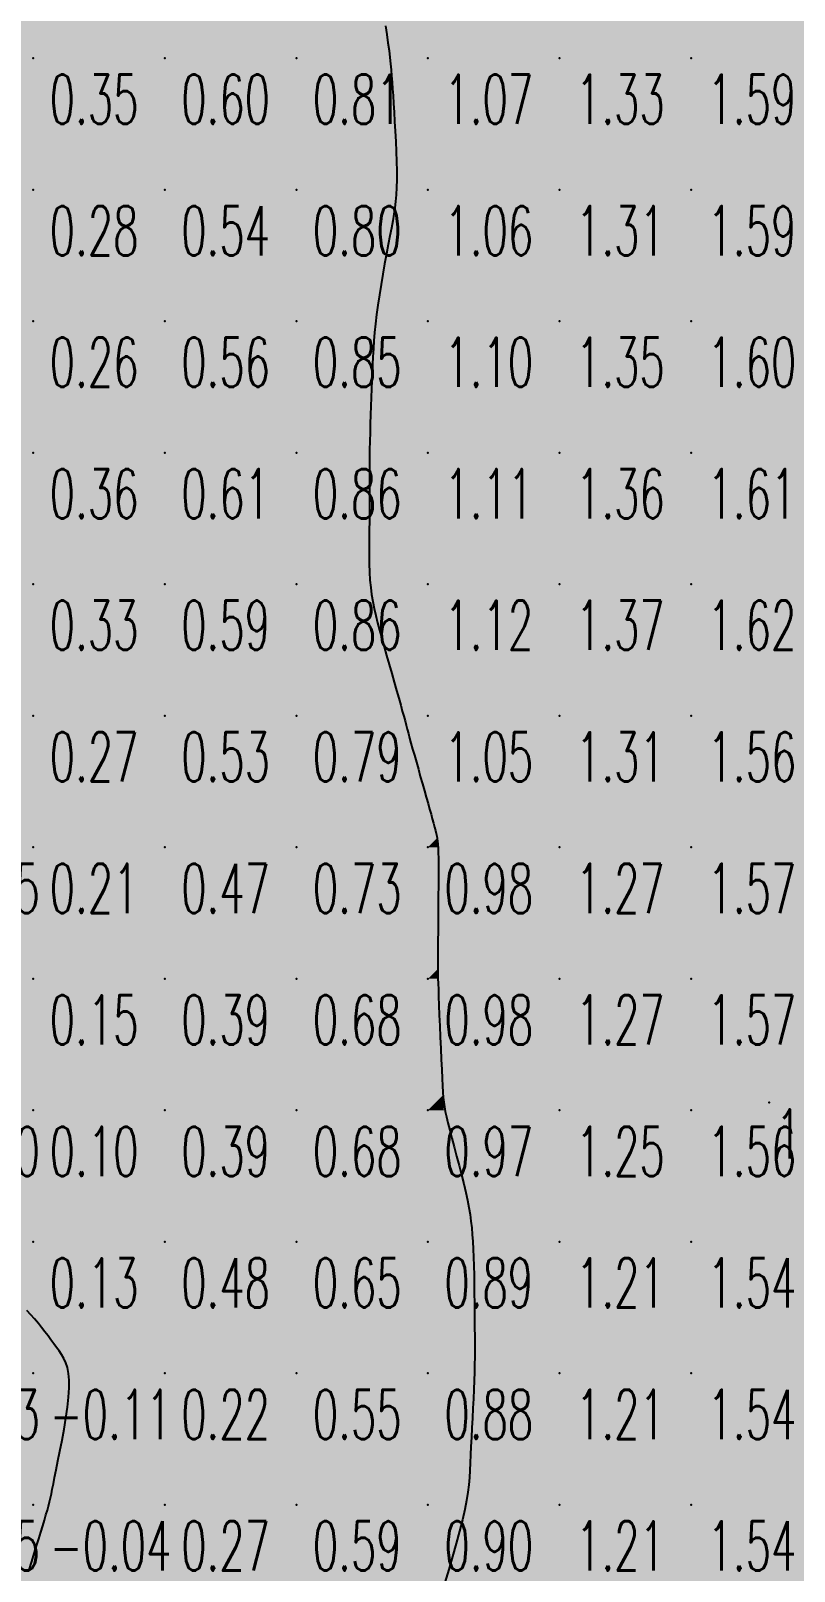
# Model space of a CAD drawing. Header units: millimetres. Extents: x 88261 to 90953, y 390274 to 392322.
# Drawn here: x 90600.1 to 90658.1, y 390732.2 to 390849.3 of the extents above; entities that cross this region are included whole.
import ezdxf
from ezdxf.enums import TextEntityAlignment as Align

# ---------------------------------------------------------------- set-up
doc = ezdxf.new("R2010")
doc.units = ezdxf.units.MM
doc.header["$LTSCALE"] = 25
doc.linetypes.add('DOT', pattern=[6.35, 0, -6.35])
for name, color, linetype in [('CN_03_00', 7, 'Continuous'), ('CN_04_00', 242, 'Continuous'), ('COTEAlt', 7, 'Continuous'), ('HSABLHUMIDE', 24, 'DOT'), ('TN_COLORIAGE', 7, 'Continuous'), ('TopoAlt', 7, 'Continuous'), ('TOPOJIS', 7, 'Continuous')]:
    doc.layers.add(name, color=color, linetype=linetype)
doc.styles.add('Romans 1.0', font='Romans.shx', dxfattribs={"width": 0.99, "height": 1})
doc.styles.add('Simplex 1.0', font='Simplex.shx', dxfattribs={"width": 0.99, "height": 2.5})
doc.styles.get("Standard").update_dxf_attribs({"font": 'times.ttf'})

# ---------------------------------------------------------------- blocks, each defined once
blk = doc.blocks.new('TCPOINT')
at = {"color": 0}
blk.add_point((0, 0), dxfattribs=at)
at = {"layer": 'TopoAlt', "style": 'Romans 1.0', "width": 0.99}
blk.add_attdef('ALT', text='', height=200, dxfattribs=at).set_placement((0.5, -0.5), align=Align.TOP_LEFT)
blk = doc.blocks.new('COTE')
at = {"color": 0}
blk.add_point((0, 0), dxfattribs=at)
at = {"layer": 'COTEAlt'}
blk.add_attdef('ALT', text='', height=3.75, dxfattribs=at).set_placement((1.25, -1.25), align=Align.TOP_LEFT)

msp = doc.modelspace()

# ---------------------------------------------------------------- hatches: boundary and pattern name
at = {"layer": 'HSABLHUMIDE', "ltscale": 2}
h = msp.add_hatch(dxfattribs=at)
h.set_pattern_fill('AR-SAND', color=41, scale=0.05, style=0)
h.set_pattern_definition([(37.5, (-0.35, -2.46), (-0.080001565, 2.447066187), [0, -1.9304, 0, -2.159, 0, -2.06375]), (7.5, (-0.35, -2.46), (2.247616416, 3.584125503), [0, -1.0414, 0, -1.7399, 0, -0.66675]), (327.5, (-1.912, -2.46), (3.954961851, 0.007185923), [0, -0.635, 0, -2.286, 0, -2.9845]), (317.5, (-1.912, -2.46), (3.817782262, 1.114646616), [0, -0.3175, 0, -1.4986, 0, -1.7145])])
h.paths.add_polyline_path([(90808.31, 390673.91), (90810.25, 390699.67), (90815.68, 390741.55), (90824.92, 390770.91), (90815.72, 390817.44), (90807.05, 390826.39), (90800.87, 390832.47), (90771.53, 390842.2), (90760.38, 390842.98), (90754.31, 390848.43), (90743.78, 390853.26), (90735.93, 390857.51), (90724.71, 390864.35), (90715.76, 390870.18), (90708.42, 390875.87), (90700.28, 390881.05), (90683.17, 390899.74), (90679.29, 390902.11), (90675.87, 390906.58), (90650.25, 390917.24), (90650.25, 390882.24), (90650.25, 390864.98), (90650.25, 390847.24), (90650.25, 390817.24), (90650.25, 390792.24), (90650.25, 390737.24), (90650.25, 390712.24), (90650.25, 390677.24), (90650.25, 390647.24), (90650.25, 390622.24), (90650.25, 390590.22), (90650.25, 390589.37), (90650.25, 390567.24), (90650.25, 390527.24), (90660.25, 390527.24), (90660.25, 390507.24), (90670.25, 390507.24), (90670.25, 390497.24), (90680.25, 390497.24), (90680.25, 390487.24), (90690.25, 390487.24), (90690.25, 390477.24), (90700.25, 390477.24), (90700.25, 390467.24), (90730.25, 390477.24), (90700.25, 390467.24), (90710.25, 390467.24), (90740.25, 390477.24), (90710.25, 390467.24), (90710.25, 390457.24), (90747.2, 390431.83), (90764.53, 390419.61), (90781.97, 390396.2), (90798.13, 390389.26), (90804.01, 390373.08), (90822.04, 390361.39), (90841.42, 390350.17), (90852.83, 390318.92), (90866.45, 390300.49), (90904.86, 390280.83), (90909.95, 390275.28), (90952.15, 390275.28), (90952.14, 390296.43), (90920.97, 390330.09), (90897.78, 390348.26), (90877.47, 390366.76), (90855.32, 390383.66), (90846.62, 390409.42), (90826.78, 390428.11), (90814.41, 390447.82), (90801.65, 390460.75), (90789.25, 390478.56), (90783.93, 390495.68), (90782.44, 390506.04), (90782.12, 390521.9), (90785.04, 390543.82), (90786.82, 390559.34), (90790.57, 390575.41), (90794.12, 390593.84), (90801.54, 390613.19), (90802.7, 390633.39)])

# ---------------------------------------------------------------- linework, layer by layer
at = {"layer": 'CN_03_00', "elevation": 1, "flags": 128}
msp.add_lwpolyline([(90627.03, 390849.69), (90627.12, 390849.04), (90627.21, 390848.41), (90627.29, 390847.83), (90627.35, 390847.3), (90627.41, 390846.81), (90627.45, 390846.35), (90627.49, 390845.89), (90627.53, 390845.42), (90627.56, 390844.92), (90627.6, 390844.39), (90627.64, 390843.8), (90627.68, 390843.14), (90627.72, 390842.43), (90627.77, 390841.68), (90627.81, 390840.91), (90627.84, 390840.14), (90627.87, 390839.38), (90627.88, 390838.67), (90627.88, 390838), (90627.87, 390837.4), (90627.84, 390836.86), (90627.79, 390836.35), (90627.73, 390835.86), (90627.66, 390835.37), (90627.57, 390834.86), (90627.47, 390834.32), (90627.36, 390833.73), (90627.23, 390833.07), (90627.1, 390832.36), (90626.96, 390831.6), (90626.83, 390830.82), (90626.69, 390830.03), (90626.57, 390829.24), (90626.45, 390828.47), (90626.35, 390827.74), (90626.27, 390827.04), (90626.2, 390826.38), (90626.14, 390825.75), (90626.1, 390825.14), (90626.06, 390824.54), (90626.03, 390823.95), (90626.01, 390823.35), (90625.98, 390822.73), (90625.96, 390822.1), (90625.93, 390821.45), (90625.91, 390820.78), (90625.88, 390820.11), (90625.86, 390819.44), (90625.85, 390818.77), (90625.83, 390818.11), (90625.82, 390817.46), (90625.81, 390816.84), (90625.81, 390816.23), (90625.81, 390815.64), (90625.81, 390815.05), (90625.81, 390814.46), (90625.82, 390813.86), (90625.81, 390813.26), (90625.81, 390812.65), (90625.8, 390812.01), (90625.79, 390811.37), (90625.78, 390810.71), (90625.77, 390810.06), (90625.77, 390809.41), (90625.78, 390808.78), (90625.8, 390808.16), (90625.84, 390807.56), (90625.9, 390807), (90625.97, 390806.45), (90626.06, 390805.92), (90626.16, 390805.39), (90626.28, 390804.86), (90626.42, 390804.31), (90626.57, 390803.74), (90626.74, 390803.13), (90626.92, 390802.49), (90627.11, 390801.82), (90627.3, 390801.14), (90627.5, 390800.46), (90627.69, 390799.79), (90627.87, 390799.16), (90628.03, 390798.57), (90628.18, 390798.05), (90628.3, 390797.6), (90628.41, 390797.2), (90628.51, 390796.85), (90628.59, 390796.53), (90628.68, 390796.21), (90628.76, 390795.89), (90628.86, 390795.54), (90628.96, 390795.15), (90629.08, 390794.71), (90629.22, 390794.23), (90629.37, 390793.71), (90629.52, 390793.17), (90629.67, 390792.62), (90629.83, 390792.07), (90629.98, 390791.54), (90630.12, 390791.04), (90630.26, 390790.57), (90630.38, 390790.14), (90630.49, 390789.75), (90630.58, 390789.39), (90630.67, 390789.06), (90630.75, 390788.77), (90630.82, 390788.52), (90630.87, 390788.29), (90630.92, 390788.09), (90630.95, 390787.9), (90630.98, 390787.7), (90631.01, 390787.47), (90631.02, 390787.18), (90631.03, 390786.83), (90631.04, 390786.38), (90631.04, 390785.82), (90631.04, 390785.13), (90631.04, 390784.35), (90631.03, 390783.5), (90631.03, 390782.61), (90631.02, 390781.73), (90631.02, 390780.88), (90631.01, 390780.09), (90631.01, 390779.4), (90631, 390778.84), (90631, 390778.38), (90631, 390777.98), (90631, 390777.62), (90631.01, 390777.26), (90631.02, 390776.88), (90631.04, 390776.43), (90631.06, 390775.89), (90631.08, 390775.23), (90631.11, 390774.47), (90631.15, 390773.65), (90631.19, 390772.8), (90631.22, 390771.94), (90631.26, 390771.11), (90631.3, 390770.34), (90631.33, 390769.66), (90631.36, 390769.09), (90631.38, 390768.62), (90631.41, 390768.21), (90631.45, 390767.85), (90631.5, 390767.5), (90631.57, 390767.14), (90631.66, 390766.74), (90631.77, 390766.28), (90631.91, 390765.74), (90632.07, 390765.13), (90632.24, 390764.46), (90632.43, 390763.76), (90632.61, 390763.05), (90632.8, 390762.34), (90632.97, 390761.65), (90633.12, 390761), (90633.25, 390760.4), (90633.36, 390759.84), (90633.45, 390759.32), (90633.52, 390758.81), (90633.58, 390758.31), (90633.62, 390757.8), (90633.66, 390757.26), (90633.68, 390756.69), (90633.71, 390756.06), (90633.73, 390755.4), (90633.75, 390754.71), (90633.76, 390754.01), (90633.77, 390753.3), (90633.78, 390752.6), (90633.79, 390751.92), (90633.79, 390751.27), (90633.8, 390750.67), (90633.81, 390750.1), (90633.81, 390749.55), (90633.81, 390749.01), (90633.81, 390748.46), (90633.8, 390747.9), (90633.78, 390747.32), (90633.76, 390746.69), (90633.74, 390746.02), (90633.7, 390745.31), (90633.67, 390744.58), (90633.63, 390743.84), (90633.59, 390743.1), (90633.56, 390742.37), (90633.52, 390741.68), (90633.49, 390741.03), (90633.47, 390740.43), (90633.44, 390739.86), (90633.4, 390739.31), (90633.36, 390738.76), (90633.29, 390738.19), (90633.19, 390737.57), (90633.05, 390736.88), (90632.88, 390736.11), (90632.66, 390735.23), (90632.4, 390734.29), (90632.12, 390733.31), (90631.83, 390732.31), (90631.54, 390731.34)], dxfattribs=at)
at = {"layer": 'CN_04_00', "flags": 128}
msp.add_lwpolyline([(90599.94, 390732.29), (90600.14, 390732.93), (90600.33, 390733.54), (90600.51, 390734.12), (90600.68, 390734.66), (90600.84, 390735.16), (90600.98, 390735.63), (90601.11, 390736.07), (90601.22, 390736.47), (90601.33, 390736.83), (90601.41, 390737.15), (90601.49, 390737.46), (90601.56, 390737.76), (90601.63, 390738.08), (90601.7, 390738.44), (90601.78, 390738.84), (90601.88, 390739.33), (90601.99, 390739.9), (90602.13, 390740.58), (90602.28, 390741.33), (90602.44, 390742.15), (90602.59, 390742.99), (90602.73, 390743.84), (90602.85, 390744.66), (90602.94, 390745.43), (90602.98, 390746.13), (90602.98, 390746.73), (90602.93, 390747.23), (90602.85, 390747.67), (90602.73, 390748.04), (90602.58, 390748.36), (90602.41, 390748.66), (90602.22, 390748.94), (90602.02, 390749.21), (90601.82, 390749.49), (90601.6, 390749.79), (90601.38, 390750.09), (90601.14, 390750.4), (90600.89, 390750.72), (90600.64, 390751.04), (90600.36, 390751.37), (90600.08, 390751.69), (90599.77, 390752.02)], dxfattribs=at)
at = {"layer": 'TN_COLORIAGE', "color": 81}
for points in [[(90590.25, 390857.24, 0.38), (90590.25, 390847.24, 0.38), (90600.25, 390857.24, 0.38)], [(90590.25, 390847.24, 0.38), (90600.25, 390847.24, 0.38), (90600.25, 390857.24, 0.38)], [(90600.25, 390857.24, 0.63), (90600.25, 390847.24, 0.63), (90610.25, 390857.24, 0.63)], [(90600.25, 390847.24, 0.63), (90610.25, 390847.24, 0.63), (90610.25, 390857.24, 0.63)], [(90610.25, 390857.24, 0.87), (90610.25, 390847.24, 0.87), (90620.25, 390857.24, 0.87)], [(90610.25, 390847.24, 0.87), (90620.25, 390847.24, 0.87), (90620.25, 390857.24, 0.87)], [(90620.25, 390847.24, 1), (90626.46, 390853.45, 1), (90620.25, 390857.24, 1), (90625.59, 390857.24, 1)], [(90626.46, 390853.45, 0.81), (90627.42, 390847.24, 0.81), (90620.25, 390847.24, 0.81)], [(90590.25, 390847.24, 0.35), (90590.25, 390837.24, 0.35), (90600.25, 390847.24, 0.35)], [(90590.25, 390837.24, 0.35), (90600.25, 390837.24, 0.35), (90600.25, 390847.24, 0.35)], [(90600.25, 390847.24, 0.6), (90600.25, 390837.24, 0.6), (90610.25, 390847.24, 0.6)], [(90600.25, 390837.24, 0.6), (90610.25, 390837.24, 0.6), (90610.25, 390847.24, 0.6)], [(90610.25, 390847.24, 0.81), (90610.25, 390837.24, 0.81), (90620.25, 390847.24, 0.81)], [(90610.25, 390837.24, 0.81), (90620.25, 390837.24, 0.81), (90620.25, 390847.24, 0.81)], [(90620.25, 390837.24, 1), (90627.59, 390844.58, 1), (90620.25, 390847.24, 1), (90627.42, 390847.24, 1)], [(90627.59, 390844.58, 0.8), (90628.06, 390837.24, 0.8), (90620.25, 390837.24, 0.8)], [(90590.25, 390828.17, 0.28), (90590.53, 390827.52, 0.28), (90590.25, 390837.24, 0.28), (90600.25, 390837.24, 0.28)], [(90590.55, 390827.24, 0.28), (90590.53, 390827.52, 0.28), (90600.25, 390827.24, 0.28), (90600.25, 390837.24, 0.28)], [(90600.25, 390837.24, 0.54), (90600.25, 390827.24, 0.54), (90610.25, 390837.24, 0.54)], [(90600.25, 390827.24, 0.54), (90610.25, 390827.24, 0.54), (90610.25, 390837.24, 0.54)], [(90610.25, 390837.24, 0.8), (90610.25, 390827.24, 0.8), (90620.25, 390837.24, 0.8)], [(90610.25, 390827.24, 0.8), (90620.25, 390827.24, 0.8), (90620.25, 390837.24, 0.8)], [(90620.25, 390837.24, 1), (90628.06, 390837.24, 1), (90620.25, 390827.24, 1), (90627.48, 390834.47, 1)], [(90626.16, 390827.24, 0.85), (90627.48, 390834.47, 0.85), (90620.25, 390827.24, 0.85)], [(90590.25, 390826.55, 0.26), (90590.55, 390827.24, 0.26), (90590.25, 390817.24, 0.26), (90600.25, 390827.24, 0.26)], [(90590.25, 390817.24, 0.26), (90600.25, 390817.24, 0.26), (90600.25, 390827.24, 0.26)], [(90600.25, 390827.24, 0.56), (90600.25, 390817.24, 0.56), (90610.25, 390827.24, 0.56)], [(90600.25, 390817.24, 0.56), (90610.25, 390817.24, 0.56), (90610.25, 390827.24, 0.56)], [(90610.25, 390827.24, 0.85), (90610.25, 390817.24, 0.85), (90620.25, 390827.24, 0.85)], [(90610.25, 390817.24, 0.85), (90620.25, 390817.24, 0.85), (90620.25, 390827.24, 0.85)], [(90620.25, 390827.24, 1), (90626.16, 390827.24, 1), (90620.25, 390817.24, 1), (90625.99, 390822.98, 1)], [(90625.77, 390817.24, 0.86), (90625.99, 390822.98, 0.86), (90620.25, 390817.24, 0.86)], [(90590.25, 390817.24, 0.36), (90590.25, 390807.24, 0.36), (90600.25, 390817.24, 0.36)], [(90590.25, 390807.24, 0.36), (90600.25, 390807.24, 0.36), (90600.25, 390817.24, 0.36)], [(90600.25, 390817.24, 0.61), (90600.25, 390807.24, 0.61), (90610.25, 390817.24, 0.61)], [(90600.25, 390807.24, 0.61), (90610.25, 390807.24, 0.61), (90610.25, 390817.24, 0.61)], [(90610.25, 390817.24, 0.86), (90610.25, 390807.24, 0.86), (90620.25, 390817.24, 0.86)], [(90610.25, 390807.24, 0.86), (90620.25, 390807.24, 0.86), (90620.25, 390817.24, 0.86)], [(90620.25, 390807.24, 1), (90625.86, 390812.85, 1), (90620.25, 390817.24, 1), (90625.77, 390817.24, 1)], [(90625.65, 390807.24, 0.86), (90625.86, 390812.85, 0.86), (90620.25, 390807.24, 0.86)], [(90590.25, 390807.24, 0.33), (90590.25, 390797.24, 0.33), (90600.25, 390807.24, 0.33)], [(90590.25, 390797.24, 0.33), (90600.25, 390797.24, 0.33), (90600.25, 390807.24, 0.33)], [(90600.25, 390807.24, 0.59), (90600.25, 390797.24, 0.59), (90610.25, 390807.24, 0.59)], [(90600.25, 390797.24, 0.59), (90610.25, 390797.24, 0.59), (90610.25, 390807.24, 0.59)], [(90610.25, 390807.24, 0.86), (90610.25, 390797.24, 0.86), (90620.25, 390807.24, 0.86)], [(90610.25, 390797.24, 0.86), (90620.25, 390797.24, 0.86), (90620.25, 390807.24, 0.86)], [(90620.25, 390797.24, 1), (90626.59, 390803.58, 1), (90620.25, 390807.24, 1), (90625.65, 390807.24, 1)], [(90626.59, 390803.58, 0.79), (90628.43, 390797.24, 0.79), (90620.25, 390797.24, 0.79)], [(90590.25, 390795.25, 0.27), (90591.76, 390788.75, 0.27), (90590.25, 390797.24, 0.27), (90600.25, 390797.24, 0.27)], [(90592.11, 390787.24, 0.27), (90591.76, 390788.75, 0.27), (90600.25, 390787.24, 0.27), (90600.25, 390797.24, 0.27)], [(90600.25, 390797.24, 0.53), (90600.25, 390787.24, 0.53), (90610.25, 390797.24, 0.53)], [(90600.25, 390787.24, 0.53), (90610.25, 390787.24, 0.53), (90610.25, 390797.24, 0.53)], [(90610.25, 390797.24, 0.79), (90610.25, 390787.24, 0.79), (90620.25, 390797.24, 0.79)], [(90610.25, 390787.24, 0.79), (90620.25, 390787.24, 0.79), (90620.25, 390797.24, 0.79)], [(90620.25, 390787.24, 1), (90628.77, 390795.76, 1), (90620.25, 390797.24, 1), (90628.43, 390797.24, 1)], [(90620.25, 390787.24, 1), (90628.77, 390795.76, 1), (90630.25, 390787.24, 1), (90630.25, 390790.62, 1)], [(90630.98, 390787.97, 0.98), (90630.25, 390790.62, 0.98), (90630.25, 390787.24, 0.98)], [(90630.98, 390787.97, 0.98), (90631.07, 390787.24, 0.98), (90630.25, 390787.24, 0.98)], [(90592.11, 390787.24, 0.21), (90593.65, 390780.64, 0.21), (90600.25, 390787.24, 0.21)], [(90594.44, 390777.24, 0.21), (90593.65, 390780.64, 0.21), (90600.25, 390777.24, 0.21), (90600.25, 390787.24, 0.21)], [(90600.25, 390787.24, 0.47), (90600.25, 390777.24, 0.47), (90610.25, 390787.24, 0.47)], [(90600.25, 390777.24, 0.47), (90610.25, 390777.24, 0.47), (90610.25, 390787.24, 0.47)], [(90610.25, 390787.24, 0.73), (90610.25, 390777.24, 0.73), (90620.25, 390787.24, 0.73)], [(90610.25, 390777.24, 0.73), (90620.25, 390777.24, 0.73), (90620.25, 390787.24, 0.73)], [(90620.25, 390787.24, 0.98), (90620.25, 390777.24, 0.98), (90630.25, 390787.24, 0.98)], [(90620.25, 390777.24, 0.98), (90630.25, 390777.24, 0.98), (90630.25, 390787.24, 0.98)], [(90630.25, 390787.24, 1), (90631.07, 390787.24, 1), (90630.25, 390777.24, 1), (90631, 390777.99, 1)], [(90630.99, 390777.24, 0.98), (90631, 390777.99, 0.98), (90630.25, 390777.24, 0.98)], [(90594.44, 390777.24, 0.15), (90595.93, 390772.92, 0.15), (90600.25, 390777.24, 0.15)], [(90596.97, 390767.24, 0.15), (90595.93, 390772.92, 0.15), (90600.25, 390767.24, 0.15), (90600.25, 390777.24, 0.15)], [(90600.25, 390777.24, 0.39), (90600.25, 390767.24, 0.39), (90610.25, 390777.24, 0.39)], [(90600.25, 390767.24, 0.39), (90610.25, 390767.24, 0.39), (90610.25, 390777.24, 0.39)], [(90610.25, 390777.24, 0.68), (90610.25, 390767.24, 0.68), (90620.25, 390777.24, 0.68)], [(90610.25, 390767.24, 0.68), (90620.25, 390767.24, 0.68), (90620.25, 390777.24, 0.68)], [(90620.25, 390777.24, 0.98), (90620.25, 390767.24, 0.98), (90630.25, 390777.24, 0.98)], [(90620.25, 390767.24, 0.98), (90630.25, 390767.24, 0.98), (90630.25, 390777.24, 0.98)], [(90630.25, 390767.24, 1), (90631.38, 390768.37, 1), (90630.25, 390777.24, 1), (90630.99, 390777.24, 1)], [(90631.38, 390768.37, 0.97), (90631.46, 390767.24, 0.97), (90630.25, 390767.24, 0.97)], [(90597.08, 390764.07, 0.13), (90596.31, 390757.24, 0.13), (90600.25, 390767.24, 0.13), (90600.25, 390757.24, 0.13)], [(90596.97, 390767.24, 0.1), (90597.08, 390764.07, 0.1), (90600.25, 390767.24, 0.1)], [(90600.25, 390767.24, 0.39), (90600.25, 390757.24, 0.39), (90610.25, 390767.24, 0.39)], [(90600.25, 390757.24, 0.39), (90610.25, 390757.24, 0.39), (90610.25, 390767.24, 0.39)], [(90610.25, 390767.24, 0.68), (90610.25, 390757.24, 0.68), (90620.25, 390767.24, 0.68)], [(90610.25, 390757.24, 0.68), (90620.25, 390757.24, 0.68), (90620.25, 390767.24, 0.68)], [(90620.25, 390767.24, 0.97), (90620.25, 390757.24, 0.97), (90630.25, 390767.24, 0.97)], [(90620.25, 390757.24, 0.97), (90630.25, 390757.24, 0.97), (90630.25, 390767.24, 0.97)], [(90630.25, 390757.24, 1), (90633.38, 390760.37, 1), (90630.25, 390767.24, 1), (90631.46, 390767.24, 1)], [(90633.38, 390760.37, 0.89), (90633.73, 390757.24, 0.89), (90630.25, 390757.24, 0.89)], [(90596.31, 390757.24, 0.13), (90597.37, 390754.36, 0.13), (90600.25, 390757.24, 0.13)], [(90600.25, 390751.68, 0.13), (90597.37, 390754.36, 0.13), (90600.25, 390757.24, 0.13)], [(90600.25, 390751.68, 0.48), (90602.09, 390749.08, 0.48), (90600.25, 390757.24, 0.48), (90610.25, 390757.24, 0.48)], [(90603.52, 390747.24, 0.48), (90602.09, 390749.08, 0.48), (90610.25, 390747.24, 0.48), (90610.25, 390757.24, 0.48)], [(90610.25, 390757.24, 0.65), (90610.25, 390747.24, 0.65), (90620.25, 390757.24, 0.65)], [(90610.25, 390747.24, 0.65), (90620.25, 390747.24, 0.65), (90620.25, 390757.24, 0.65)], [(90620.25, 390757.24, 0.89), (90620.25, 390747.24, 0.89), (90630.25, 390757.24, 0.89)], [(90620.25, 390747.24, 0.89), (90630.25, 390747.24, 0.89), (90630.25, 390757.24, 0.89)], [(90630.25, 390747.24, 1), (90633.8, 390750.79, 1), (90630.25, 390757.24, 1), (90633.73, 390757.24, 1)], [(90633.8, 390750.79, 0.88), (90633.84, 390747.24, 0.88), (90630.25, 390747.24, 0.88)], [(90601.74, 390738.73, 0.27), (90601.49, 390737.24, 0.27), (90610.25, 390747.24, 0.27), (90610.25, 390737.24, 0.27)], [(90601.74, 390738.73, 0.22), (90603.52, 390747.24, 0.22), (90610.25, 390747.24, 0.22)], [(90610.25, 390747.24, 0.55), (90610.25, 390737.24, 0.55), (90620.25, 390747.24, 0.55)], [(90610.25, 390737.24, 0.55), (90620.25, 390737.24, 0.55), (90620.25, 390747.24, 0.55)], [(90620.25, 390747.24, 0.88), (90620.25, 390737.24, 0.88), (90630.25, 390747.24, 0.88)], [(90620.25, 390737.24, 0.88), (90630.25, 390737.24, 0.88), (90630.25, 390747.24, 0.88)], [(90630.25, 390747.24, 1), (90633.84, 390747.24, 1), (90630.25, 390737.24, 1), (90633.43, 390740.42, 1)], [(90633.4, 390737.24, 0.9), (90633.43, 390740.42, 0.9), (90630.25, 390737.24, 0.9)], [(90600.25, 390733.28, 0.27), (90601.49, 390737.24, 0.27), (90600.25, 390727.24, 0.27), (90610.25, 390737.24, 0.27)], [(90600.25, 390727.24, 0.27), (90610.25, 390727.24, 0.27), (90610.25, 390737.24, 0.27)], [(90610.25, 390737.24, 0.59), (90610.25, 390727.24, 0.59), (90620.25, 390737.24, 0.59)], [(90610.25, 390727.24, 0.59), (90620.25, 390727.24, 0.59), (90620.25, 390737.24, 0.59)], [(90620.25, 390737.24, 0.9), (90620.25, 390727.24, 0.9), (90630.25, 390737.24, 0.9)], [(90620.25, 390727.24, 0.9), (90630.25, 390727.24, 0.9), (90630.25, 390737.24, 0.9)], [(90630.25, 390737.24, 1), (90633.4, 390737.24, 1), (90630.25, 390727.24, 1), (90630.26, 390727.25, 1)], [(90600.25, 390733.28, 0.06), (90598.36, 390727.24, 0.06), (90600.25, 390727.24, 0.06)]]:
    msp.add_solid(points, dxfattribs=at)
at = {"layer": 'TN_COLORIAGE', "color": 71}
for points in [[(90627.42, 390847.24, 1.11), (90626.46, 390853.45, 1.11), (90630.25, 390847.24, 1.11), (90630.25, 390857.24, 1.11)], [(90630.25, 390847.24, 1.35), (90640.25, 390847.24, 1.35), (90640.25, 390857.24, 1.35)], [(90630.25, 390857.24, 1.35), (90630.25, 390847.24, 1.35), (90640.25, 390857.24, 1.35)], [(90650.25, 390847.24, 1.33), (90650.25, 390857.24, 1.33), (90640.25, 390847.24, 1.33)], [(90640.25, 390857.24, 1.61), (90640.25, 390847.24, 1.61), (90650.25, 390857.24, 1.61)], [(90627.42, 390847.24, 1.07), (90627.59, 390844.58, 1.07), (90630.25, 390847.24, 1.07)], [(90628.06, 390837.24, 1.07), (90627.59, 390844.58, 1.07), (90630.25, 390837.24, 1.07), (90630.25, 390847.24, 1.07)], [(90630.25, 390837.24, 1.33), (90640.25, 390837.24, 1.33), (90640.25, 390847.24, 1.33)], [(90630.25, 390847.24, 1.33), (90630.25, 390837.24, 1.33), (90640.25, 390847.24, 1.33)], [(90650.25, 390837.24, 1.31), (90650.25, 390847.24, 1.31), (90640.25, 390837.24, 1.31)], [(90640.25, 390847.24, 1.59), (90640.25, 390837.24, 1.59), (90650.25, 390847.24, 1.59)], [(90627.48, 390834.47, 1.1), (90626.16, 390827.24, 1.1), (90630.25, 390837.24, 1.1), (90630.25, 390827.24, 1.1)], [(90627.48, 390834.47, 1.06), (90628.06, 390837.24, 1.06), (90630.25, 390837.24, 1.06)], [(90630.25, 390827.24, 1.31), (90640.25, 390827.24, 1.31), (90640.25, 390837.24, 1.31)], [(90630.25, 390837.24, 1.31), (90630.25, 390827.24, 1.31), (90640.25, 390837.24, 1.31)], [(90650.25, 390827.24, 1.35), (90650.25, 390837.24, 1.35), (90640.25, 390827.24, 1.35)], [(90640.25, 390837.24, 1.59), (90640.25, 390827.24, 1.59), (90650.25, 390837.24, 1.59)], [(90625.99, 390822.98, 1.11), (90625.77, 390817.24, 1.11), (90630.25, 390827.24, 1.11), (90630.25, 390817.24, 1.11)], [(90625.99, 390822.98, 1.1), (90626.16, 390827.24, 1.1), (90630.25, 390827.24, 1.1)], [(90630.25, 390817.24, 1.35), (90640.25, 390817.24, 1.35), (90640.25, 390827.24, 1.35)], [(90630.25, 390827.24, 1.35), (90630.25, 390817.24, 1.35), (90640.25, 390827.24, 1.35)], [(90650.25, 390817.24, 1.36), (90650.25, 390827.24, 1.36), (90640.25, 390817.24, 1.36)], [(90640.25, 390827.24, 1.6), (90640.25, 390817.24, 1.6), (90650.25, 390827.24, 1.6)], [(90625.86, 390812.85, 1.12), (90625.65, 390807.24, 1.12), (90630.25, 390817.24, 1.12), (90630.25, 390807.24, 1.12)], [(90625.77, 390817.24, 1.11), (90625.86, 390812.85, 1.11), (90630.25, 390817.24, 1.11)], [(90630.25, 390807.24, 1.36), (90640.25, 390807.24, 1.36), (90640.25, 390817.24, 1.36)], [(90630.25, 390817.24, 1.36), (90630.25, 390807.24, 1.36), (90640.25, 390817.24, 1.36)], [(90650.25, 390807.24, 1.37), (90650.25, 390817.24, 1.37), (90640.25, 390807.24, 1.37)], [(90640.25, 390817.24, 1.61), (90640.25, 390807.24, 1.61), (90650.25, 390817.24, 1.61)], [(90625.65, 390807.24, 1.12), (90626.59, 390803.58, 1.12), (90630.25, 390807.24, 1.12)], [(90628.43, 390797.24, 1.12), (90626.59, 390803.58, 1.12), (90630.25, 390797.24, 1.12), (90630.25, 390807.24, 1.12)], [(90630.25, 390797.24, 1.37), (90640.25, 390797.24, 1.37), (90640.25, 390807.24, 1.37)], [(90630.25, 390807.24, 1.37), (90630.25, 390797.24, 1.37), (90640.25, 390807.24, 1.37)], [(90650.25, 390797.24, 1.31), (90650.25, 390807.24, 1.31), (90640.25, 390797.24, 1.31)], [(90640.25, 390807.24, 1.62), (90640.25, 390797.24, 1.62), (90650.25, 390807.24, 1.62)], [(90628.43, 390797.24, 1.05), (90628.77, 390795.76, 1.05), (90630.25, 390797.24, 1.05)], [(90630.25, 390790.62, 1.05), (90628.77, 390795.76, 1.05), (90630.25, 390797.24, 1.05)], [(90630.25, 390790.62, 1.31), (90630.98, 390787.97, 1.31), (90630.25, 390797.24, 1.31), (90640.25, 390797.24, 1.31)], [(90631.07, 390787.24, 1.31), (90630.98, 390787.97, 1.31), (90640.25, 390787.24, 1.31), (90640.25, 390797.24, 1.31)], [(90650.25, 390787.24, 1.27), (90650.25, 390797.24, 1.27), (90640.25, 390787.24, 1.27)], [(90640.25, 390797.24, 1.56), (90640.25, 390787.24, 1.56), (90650.25, 390797.24, 1.56)], [(90631, 390777.99, 1.27), (90630.99, 390777.24, 1.27), (90640.25, 390787.24, 1.27), (90640.25, 390777.24, 1.27)], [(90631, 390777.99, 1.27), (90631.07, 390787.24, 1.27), (90640.25, 390787.24, 1.27)], [(90650.25, 390777.24, 1.27), (90650.25, 390787.24, 1.27), (90640.25, 390777.24, 1.27)], [(90640.25, 390787.24, 1.57), (90640.25, 390777.24, 1.57), (90650.25, 390787.24, 1.57)], [(90630.99, 390777.24, 1.27), (90631.38, 390768.37, 1.27), (90640.25, 390777.24, 1.27)], [(90631.46, 390767.24, 1.27), (90631.38, 390768.37, 1.27), (90640.25, 390767.24, 1.27), (90640.25, 390777.24, 1.27)], [(90650.25, 390767.24, 1.25), (90650.25, 390777.24, 1.25), (90640.25, 390767.24, 1.25)], [(90640.25, 390777.24, 1.57), (90640.25, 390767.24, 1.57), (90650.25, 390777.24, 1.57)], [(90631.46, 390767.24, 1.25), (90633.38, 390760.37, 1.25), (90640.25, 390767.24, 1.25)], [(90633.73, 390757.24, 1.25), (90633.38, 390760.37, 1.25), (90640.25, 390757.24, 1.25), (90640.25, 390767.24, 1.25)], [(90650.25, 390757.24, 1.21), (90650.25, 390767.24, 1.21), (90640.25, 390757.24, 1.21)], [(90640.25, 390767.24, 1.56), (90640.25, 390757.24, 1.56), (90650.25, 390767.24, 1.56)], [(90633.73, 390757.24, 1.21), (90633.8, 390750.79, 1.21), (90640.25, 390757.24, 1.21)], [(90633.84, 390747.24, 1.21), (90633.8, 390750.79, 1.21), (90640.25, 390747.24, 1.21), (90640.25, 390757.24, 1.21)], [(90650.25, 390747.24, 1.21), (90650.25, 390757.24, 1.21), (90640.25, 390747.24, 1.21)], [(90640.25, 390757.24, 1.54), (90640.25, 390747.24, 1.54), (90650.25, 390757.24, 1.54)], [(90633.43, 390740.42, 1.21), (90633.4, 390737.24, 1.21), (90640.25, 390747.24, 1.21), (90640.25, 390737.24, 1.21)], [(90633.43, 390740.42, 1.21), (90633.84, 390747.24, 1.21), (90640.25, 390747.24, 1.21)], [(90650.25, 390737.24, 1.21), (90650.25, 390747.24, 1.21), (90640.25, 390737.24, 1.21)], [(90640.25, 390747.24, 1.54), (90640.25, 390737.24, 1.54), (90650.25, 390747.24, 1.54)], [(90630.26, 390727.25, 1.31), (90630.26, 390727.24, 1.31), (90640.25, 390737.24, 1.31), (90640.25, 390727.24, 1.31)], [(90630.26, 390727.25, 1.21), (90633.4, 390737.24, 1.21), (90640.25, 390737.24, 1.21)], [(90650.25, 390727.24, 1.31), (90650.25, 390737.24, 1.31), (90640.25, 390727.24, 1.31)], [(90640.25, 390737.24, 1.54), (90640.25, 390727.24, 1.54), (90650.25, 390737.24, 1.54)]]:
    msp.add_solid(points, dxfattribs=at)
at = {"layer": 'TN_COLORIAGE', "color": 91}
for points in [[(90590.25, 390747.24), (90597.37, 390754.36), (90600.25, 390747.24), (90600.25, 390751.68)], [(90602.09, 390749.08, -0.11), (90600.25, 390751.68, -0.11), (90600.25, 390747.24, -0.11)], [(90602.09, 390749.08, -0.11), (90603.52, 390747.24, -0.11), (90600.25, 390747.24, -0.11)], [(90590.25, 390747.24, -0.11), (90590.25, 390737.24, -0.11), (90600.25, 390747.24, -0.11)], [(90590.25, 390737.24, -0.11), (90600.25, 390737.24, -0.11), (90600.25, 390747.24, -0.11)], [(90600.25, 390747.24), (90603.52, 390747.24), (90600.25, 390737.24), (90601.74, 390738.73)], [(90601.49, 390737.24, -0.04), (90601.74, 390738.73, -0.04), (90600.25, 390737.24, -0.04)], [(90590.25, 390737.24, -0.04), (90590.25, 390727.24, -0.04), (90600.25, 390737.24, -0.04)], [(90590.25, 390727.24), (90598.36, 390727.24), (90600.25, 390737.24), (90600.25, 390733.28)], [(90601.49, 390737.24, -0.04), (90600.25, 390733.28, -0.04), (90600.25, 390737.24, -0.04)]]:
    msp.add_solid(points, dxfattribs=at)

# ---------------------------------------------------------------- block references
at = {"layer": 'COTEAlt'}
ref = msp.add_blockref('COTE', (90600.25, 390847.24), dxfattribs=at)
ref.add_attrib('ALT', '0.35', dxfattribs={"height": 3.75, "style": 'Simplex 1.0', "width": 0.6}).set_placement((90601.5, 390845.99), align=Align.TOP_LEFT)
ref = msp.add_blockref('COTE', (90610.25, 390847.24), dxfattribs=at)
ref.add_attrib('ALT', '0.60', dxfattribs={"height": 3.75, "style": 'Simplex 1.0', "width": 0.6}).set_placement((90611.5, 390845.99), align=Align.TOP_LEFT)
ref = msp.add_blockref('COTE', (90620.25, 390847.24), dxfattribs=at)
ref.add_attrib('ALT', '0.81', dxfattribs={"height": 3.75, "style": 'Simplex 1.0', "width": 0.6}).set_placement((90621.5, 390845.99), align=Align.TOP_LEFT)
ref = msp.add_blockref('COTE', (90630.25, 390847.24), dxfattribs=at)
ref.add_attrib('ALT', '1.07', dxfattribs={"height": 3.75, "style": 'Simplex 1.0', "width": 0.6}).set_placement((90631.5, 390845.99), align=Align.TOP_LEFT)
ref = msp.add_blockref('COTE', (90640.25, 390847.24), dxfattribs=at)
ref.add_attrib('ALT', '1.33', dxfattribs={"height": 3.75, "style": 'Simplex 1.0', "width": 0.6}).set_placement((90641.5, 390845.99), align=Align.TOP_LEFT)
ref = msp.add_blockref('COTE', (90650.25, 390847.24), dxfattribs=at)
ref.add_attrib('ALT', '1.59', dxfattribs={"height": 3.75, "style": 'Simplex 1.0', "width": 0.6}).set_placement((90651.5, 390845.99), align=Align.TOP_LEFT)
ref = msp.add_blockref('COTE', (90600.25, 390837.24), dxfattribs=at)
ref.add_attrib('ALT', '0.28', dxfattribs={"height": 3.75, "style": 'Simplex 1.0', "width": 0.6}).set_placement((90601.5, 390835.99), align=Align.TOP_LEFT)
ref = msp.add_blockref('COTE', (90610.25, 390837.24), dxfattribs=at)
ref.add_attrib('ALT', '0.54', dxfattribs={"height": 3.75, "style": 'Simplex 1.0', "width": 0.6}).set_placement((90611.5, 390835.99), align=Align.TOP_LEFT)
ref = msp.add_blockref('COTE', (90620.25, 390837.24), dxfattribs=at)
ref.add_attrib('ALT', '0.80', dxfattribs={"height": 3.75, "style": 'Simplex 1.0', "width": 0.6}).set_placement((90621.5, 390835.99), align=Align.TOP_LEFT)
ref = msp.add_blockref('COTE', (90630.25, 390837.24), dxfattribs=at)
ref.add_attrib('ALT', '1.06', dxfattribs={"height": 3.75, "style": 'Simplex 1.0', "width": 0.6}).set_placement((90631.5, 390835.99), align=Align.TOP_LEFT)
ref = msp.add_blockref('COTE', (90640.25, 390837.24), dxfattribs=at)
ref.add_attrib('ALT', '1.31', dxfattribs={"height": 3.75, "style": 'Simplex 1.0', "width": 0.6}).set_placement((90641.5, 390835.99), align=Align.TOP_LEFT)
ref = msp.add_blockref('COTE', (90650.25, 390837.24), dxfattribs=at)
ref.add_attrib('ALT', '1.59', dxfattribs={"height": 3.75, "style": 'Simplex 1.0', "width": 0.6}).set_placement((90651.5, 390835.99), align=Align.TOP_LEFT)
ref = msp.add_blockref('COTE', (90600.25, 390827.24), dxfattribs=at)
ref.add_attrib('ALT', '0.26', dxfattribs={"height": 3.75, "style": 'Simplex 1.0', "width": 0.6}).set_placement((90601.5, 390825.99), align=Align.TOP_LEFT)
ref = msp.add_blockref('COTE', (90610.25, 390827.24), dxfattribs=at)
ref.add_attrib('ALT', '0.56', dxfattribs={"height": 3.75, "style": 'Simplex 1.0', "width": 0.6}).set_placement((90611.5, 390825.99), align=Align.TOP_LEFT)
ref = msp.add_blockref('COTE', (90620.25, 390827.24), dxfattribs=at)
ref.add_attrib('ALT', '0.85', dxfattribs={"height": 3.75, "style": 'Simplex 1.0', "width": 0.6}).set_placement((90621.5, 390825.99), align=Align.TOP_LEFT)
ref = msp.add_blockref('COTE', (90630.25, 390827.24), dxfattribs=at)
ref.add_attrib('ALT', '1.10', dxfattribs={"height": 3.75, "style": 'Simplex 1.0', "width": 0.6}).set_placement((90631.5, 390825.99), align=Align.TOP_LEFT)
ref = msp.add_blockref('COTE', (90640.25, 390827.24), dxfattribs=at)
ref.add_attrib('ALT', '1.35', dxfattribs={"height": 3.75, "style": 'Simplex 1.0', "width": 0.6}).set_placement((90641.5, 390825.99), align=Align.TOP_LEFT)
ref = msp.add_blockref('COTE', (90650.25, 390827.24), dxfattribs=at)
ref.add_attrib('ALT', '1.60', dxfattribs={"height": 3.75, "style": 'Simplex 1.0', "width": 0.6}).set_placement((90651.5, 390825.99), align=Align.TOP_LEFT)
ref = msp.add_blockref('COTE', (90600.25, 390817.24), dxfattribs=at)
ref.add_attrib('ALT', '0.36', dxfattribs={"height": 3.75, "style": 'Simplex 1.0', "width": 0.6}).set_placement((90601.5, 390815.99), align=Align.TOP_LEFT)
ref = msp.add_blockref('COTE', (90610.25, 390817.24), dxfattribs=at)
ref.add_attrib('ALT', '0.61', dxfattribs={"height": 3.75, "style": 'Simplex 1.0', "width": 0.6}).set_placement((90611.5, 390815.99), align=Align.TOP_LEFT)
ref = msp.add_blockref('COTE', (90620.25, 390817.24), dxfattribs=at)
ref.add_attrib('ALT', '0.86', dxfattribs={"height": 3.75, "style": 'Simplex 1.0', "width": 0.6}).set_placement((90621.5, 390815.99), align=Align.TOP_LEFT)
ref = msp.add_blockref('COTE', (90630.25, 390817.24), dxfattribs=at)
ref.add_attrib('ALT', '1.11', dxfattribs={"height": 3.75, "style": 'Simplex 1.0', "width": 0.6}).set_placement((90631.5, 390815.99), align=Align.TOP_LEFT)
ref = msp.add_blockref('COTE', (90640.25, 390817.24), dxfattribs=at)
ref.add_attrib('ALT', '1.36', dxfattribs={"height": 3.75, "style": 'Simplex 1.0', "width": 0.6}).set_placement((90641.5, 390815.99), align=Align.TOP_LEFT)
ref = msp.add_blockref('COTE', (90650.25, 390817.24), dxfattribs=at)
ref.add_attrib('ALT', '1.61', dxfattribs={"height": 3.75, "style": 'Simplex 1.0', "width": 0.6}).set_placement((90651.5, 390815.99), align=Align.TOP_LEFT)
ref = msp.add_blockref('COTE', (90600.25, 390807.24), dxfattribs=at)
ref.add_attrib('ALT', '0.33', dxfattribs={"height": 3.75, "style": 'Simplex 1.0', "width": 0.6}).set_placement((90601.5, 390805.99), align=Align.TOP_LEFT)
ref = msp.add_blockref('COTE', (90610.25, 390807.24), dxfattribs=at)
ref.add_attrib('ALT', '0.59', dxfattribs={"height": 3.75, "style": 'Simplex 1.0', "width": 0.6}).set_placement((90611.5, 390805.99), align=Align.TOP_LEFT)
ref = msp.add_blockref('COTE', (90620.25, 390807.24), dxfattribs=at)
ref.add_attrib('ALT', '0.86', dxfattribs={"height": 3.75, "style": 'Simplex 1.0', "width": 0.6}).set_placement((90621.5, 390805.99), align=Align.TOP_LEFT)
ref = msp.add_blockref('COTE', (90630.25, 390807.24), dxfattribs=at)
ref.add_attrib('ALT', '1.12', dxfattribs={"height": 3.75, "style": 'Simplex 1.0', "width": 0.6}).set_placement((90631.5, 390805.99), align=Align.TOP_LEFT)
ref = msp.add_blockref('COTE', (90640.25, 390807.24), dxfattribs=at)
ref.add_attrib('ALT', '1.37', dxfattribs={"height": 3.75, "style": 'Simplex 1.0', "width": 0.6}).set_placement((90641.5, 390805.99), align=Align.TOP_LEFT)
ref = msp.add_blockref('COTE', (90650.25, 390807.24), dxfattribs=at)
ref.add_attrib('ALT', '1.62', dxfattribs={"height": 3.75, "style": 'Simplex 1.0', "width": 0.6}).set_placement((90651.5, 390805.99), align=Align.TOP_LEFT)
ref = msp.add_blockref('COTE', (90600.25, 390797.24), dxfattribs=at)
ref.add_attrib('ALT', '0.27', dxfattribs={"height": 3.75, "style": 'Simplex 1.0', "width": 0.6}).set_placement((90601.5, 390795.99), align=Align.TOP_LEFT)
ref = msp.add_blockref('COTE', (90610.25, 390797.24), dxfattribs=at)
ref.add_attrib('ALT', '0.53', dxfattribs={"height": 3.75, "style": 'Simplex 1.0', "width": 0.6}).set_placement((90611.5, 390795.99), align=Align.TOP_LEFT)
ref = msp.add_blockref('COTE', (90620.25, 390797.24), dxfattribs=at)
ref.add_attrib('ALT', '0.79', dxfattribs={"height": 3.75, "style": 'Simplex 1.0', "width": 0.6}).set_placement((90621.5, 390795.99), align=Align.TOP_LEFT)
ref = msp.add_blockref('COTE', (90630.25, 390797.24), dxfattribs=at)
ref.add_attrib('ALT', '1.05', dxfattribs={"height": 3.75, "style": 'Simplex 1.0', "width": 0.6}).set_placement((90631.5, 390795.99), align=Align.TOP_LEFT)
ref = msp.add_blockref('COTE', (90640.25, 390797.24), dxfattribs=at)
ref.add_attrib('ALT', '1.31', dxfattribs={"height": 3.75, "style": 'Simplex 1.0', "width": 0.6}).set_placement((90641.5, 390795.99), align=Align.TOP_LEFT)
ref = msp.add_blockref('COTE', (90650.25, 390797.24), dxfattribs=at)
ref.add_attrib('ALT', '1.56', dxfattribs={"height": 3.75, "style": 'Simplex 1.0', "width": 0.6}).set_placement((90651.5, 390795.99), align=Align.TOP_LEFT)
ref = msp.add_blockref('COTE', (90590.25, 390787.24), dxfattribs=at)
ref.add_attrib('ALT', '-0.05', dxfattribs={"height": 3.75, "style": 'Simplex 1.0', "width": 0.6}).set_placement((90591.5, 390785.99), align=Align.TOP_LEFT)
ref = msp.add_blockref('COTE', (90600.25, 390787.24), dxfattribs=at)
ref.add_attrib('ALT', '0.21', dxfattribs={"height": 3.75, "style": 'Simplex 1.0', "width": 0.6}).set_placement((90601.5, 390785.99), align=Align.TOP_LEFT)
ref = msp.add_blockref('COTE', (90610.25, 390787.24), dxfattribs=at)
ref.add_attrib('ALT', '0.47', dxfattribs={"height": 3.75, "style": 'Simplex 1.0', "width": 0.6}).set_placement((90611.5, 390785.99), align=Align.TOP_LEFT)
ref = msp.add_blockref('COTE', (90620.25, 390787.24), dxfattribs=at)
ref.add_attrib('ALT', '0.73', dxfattribs={"height": 3.75, "style": 'Simplex 1.0', "width": 0.6}).set_placement((90621.5, 390785.99), align=Align.TOP_LEFT)
ref = msp.add_blockref('COTE', (90630.25, 390787.24), dxfattribs=at)
ref.add_attrib('ALT', '0.98', dxfattribs={"height": 3.75, "style": 'Simplex 1.0', "width": 0.6}).set_placement((90631.5, 390785.99), align=Align.TOP_LEFT)
ref = msp.add_blockref('COTE', (90640.25, 390787.24), dxfattribs=at)
ref.add_attrib('ALT', '1.27', dxfattribs={"height": 3.75, "style": 'Simplex 1.0', "width": 0.6}).set_placement((90641.5, 390785.99), align=Align.TOP_LEFT)
ref = msp.add_blockref('COTE', (90650.25, 390787.24), dxfattribs=at)
ref.add_attrib('ALT', '1.57', dxfattribs={"height": 3.75, "style": 'Simplex 1.0', "width": 0.6}).set_placement((90651.5, 390785.99), align=Align.TOP_LEFT)
ref = msp.add_blockref('COTE', (90600.25, 390777.24), dxfattribs=at)
ref.add_attrib('ALT', '0.15', dxfattribs={"height": 3.75, "style": 'Simplex 1.0', "width": 0.6}).set_placement((90601.5, 390775.99), align=Align.TOP_LEFT)
ref = msp.add_blockref('COTE', (90610.25, 390777.24), dxfattribs=at)
ref.add_attrib('ALT', '0.39', dxfattribs={"height": 3.75, "style": 'Simplex 1.0', "width": 0.6}).set_placement((90611.5, 390775.99), align=Align.TOP_LEFT)
ref = msp.add_blockref('COTE', (90620.25, 390777.24), dxfattribs=at)
ref.add_attrib('ALT', '0.68', dxfattribs={"height": 3.75, "style": 'Simplex 1.0', "width": 0.6}).set_placement((90621.5, 390775.99), align=Align.TOP_LEFT)
ref = msp.add_blockref('COTE', (90630.25, 390777.24), dxfattribs=at)
ref.add_attrib('ALT', '0.98', dxfattribs={"height": 3.75, "style": 'Simplex 1.0', "width": 0.6}).set_placement((90631.5, 390775.99), align=Align.TOP_LEFT)
ref = msp.add_blockref('COTE', (90640.25, 390777.24), dxfattribs=at)
ref.add_attrib('ALT', '1.27', dxfattribs={"height": 3.75, "style": 'Simplex 1.0', "width": 0.6}).set_placement((90641.5, 390775.99), align=Align.TOP_LEFT)
ref = msp.add_blockref('COTE', (90650.25, 390777.24), dxfattribs=at)
ref.add_attrib('ALT', '1.57', dxfattribs={"height": 3.75, "style": 'Simplex 1.0', "width": 0.6}).set_placement((90651.5, 390775.99), align=Align.TOP_LEFT)
ref = msp.add_blockref('COTE', (90590.25, 390767.24), dxfattribs=at)
ref.add_attrib('ALT', '-0.20', dxfattribs={"height": 3.75, "style": 'Simplex 1.0', "width": 0.6}).set_placement((90591.5, 390765.99), align=Align.TOP_LEFT)
ref = msp.add_blockref('COTE', (90600.25, 390767.24), dxfattribs=at)
ref.add_attrib('ALT', '0.10', dxfattribs={"height": 3.75, "style": 'Simplex 1.0', "width": 0.6}).set_placement((90601.5, 390765.99), align=Align.TOP_LEFT)
ref = msp.add_blockref('COTE', (90610.25, 390767.24), dxfattribs=at)
ref.add_attrib('ALT', '0.39', dxfattribs={"height": 3.75, "style": 'Simplex 1.0', "width": 0.6}).set_placement((90611.5, 390765.99), align=Align.TOP_LEFT)
ref = msp.add_blockref('COTE', (90620.25, 390767.24), dxfattribs=at)
ref.add_attrib('ALT', '0.68', dxfattribs={"height": 3.75, "style": 'Simplex 1.0', "width": 0.6}).set_placement((90621.5, 390765.99), align=Align.TOP_LEFT)
ref = msp.add_blockref('COTE', (90630.25, 390767.24), dxfattribs=at)
ref.add_attrib('ALT', '0.97', dxfattribs={"height": 3.75, "style": 'Simplex 1.0', "width": 0.6}).set_placement((90631.5, 390765.99), align=Align.TOP_LEFT)
ref = msp.add_blockref('COTE', (90640.25, 390767.24), dxfattribs=at)
ref.add_attrib('ALT', '1.25', dxfattribs={"height": 3.75, "style": 'Simplex 1.0', "width": 0.6}).set_placement((90641.5, 390765.99), align=Align.TOP_LEFT)
ref = msp.add_blockref('COTE', (90650.25, 390767.24), dxfattribs=at)
ref.add_attrib('ALT', '1.56', dxfattribs={"height": 3.75, "style": 'Simplex 1.0', "width": 0.6}).set_placement((90651.5, 390765.99), align=Align.TOP_LEFT)
ref = msp.add_blockref('COTE', (90600.25, 390757.24), dxfattribs=at)
ref.add_attrib('ALT', '0.13', dxfattribs={"height": 3.75, "style": 'Simplex 1.0', "width": 0.6}).set_placement((90601.5, 390755.99), align=Align.TOP_LEFT)
ref = msp.add_blockref('COTE', (90610.25, 390757.24), dxfattribs=at)
ref.add_attrib('ALT', '0.48', dxfattribs={"height": 3.75, "style": 'Simplex 1.0', "width": 0.6}).set_placement((90611.5, 390755.99), align=Align.TOP_LEFT)
ref = msp.add_blockref('COTE', (90620.25, 390757.24), dxfattribs=at)
ref.add_attrib('ALT', '0.65', dxfattribs={"height": 3.75, "style": 'Simplex 1.0', "width": 0.6}).set_placement((90621.5, 390755.99), align=Align.TOP_LEFT)
ref = msp.add_blockref('COTE', (90630.25, 390757.24), dxfattribs=at)
ref.add_attrib('ALT', '0.89', dxfattribs={"height": 3.75, "style": 'Simplex 1.0', "width": 0.6}).set_placement((90631.5, 390755.99), align=Align.TOP_LEFT)
ref = msp.add_blockref('COTE', (90640.25, 390757.24), dxfattribs=at)
ref.add_attrib('ALT', '1.21', dxfattribs={"height": 3.75, "style": 'Simplex 1.0', "width": 0.6}).set_placement((90641.5, 390755.99), align=Align.TOP_LEFT)
ref = msp.add_blockref('COTE', (90650.25, 390757.24), dxfattribs=at)
ref.add_attrib('ALT', '1.54', dxfattribs={"height": 3.75, "style": 'Simplex 1.0', "width": 0.6}).set_placement((90651.5, 390755.99), align=Align.TOP_LEFT)
ref = msp.add_blockref('COTE', (90590.25, 390747.24), dxfattribs=at)
ref.add_attrib('ALT', '-0.33', dxfattribs={"height": 3.75, "style": 'Simplex 1.0', "width": 0.6}).set_placement((90591.5, 390745.99), align=Align.TOP_LEFT)
ref = msp.add_blockref('COTE', (90600.25, 390747.24), dxfattribs=at)
ref.add_attrib('ALT', '-0.11', dxfattribs={"height": 3.75, "style": 'Simplex 1.0', "width": 0.6}).set_placement((90601.5, 390745.99), align=Align.TOP_LEFT)
ref = msp.add_blockref('COTE', (90610.25, 390747.24), dxfattribs=at)
ref.add_attrib('ALT', '0.22', dxfattribs={"height": 3.75, "style": 'Simplex 1.0', "width": 0.6}).set_placement((90611.5, 390745.99), align=Align.TOP_LEFT)
ref = msp.add_blockref('COTE', (90620.25, 390747.24), dxfattribs=at)
ref.add_attrib('ALT', '0.55', dxfattribs={"height": 3.75, "style": 'Simplex 1.0', "width": 0.6}).set_placement((90621.5, 390745.99), align=Align.TOP_LEFT)
ref = msp.add_blockref('COTE', (90630.25, 390747.24), dxfattribs=at)
ref.add_attrib('ALT', '0.88', dxfattribs={"height": 3.75, "style": 'Simplex 1.0', "width": 0.6}).set_placement((90631.5, 390745.99), align=Align.TOP_LEFT)
ref = msp.add_blockref('COTE', (90640.25, 390747.24), dxfattribs=at)
ref.add_attrib('ALT', '1.21', dxfattribs={"height": 3.75, "style": 'Simplex 1.0', "width": 0.6}).set_placement((90641.5, 390745.99), align=Align.TOP_LEFT)
ref = msp.add_blockref('COTE', (90650.25, 390747.24), dxfattribs=at)
ref.add_attrib('ALT', '1.54', dxfattribs={"height": 3.75, "style": 'Simplex 1.0', "width": 0.6}).set_placement((90651.5, 390745.99), align=Align.TOP_LEFT)
ref = msp.add_blockref('COTE', (90590.25, 390737.24), dxfattribs=at)
ref.add_attrib('ALT', '-0.35', dxfattribs={"height": 3.75, "style": 'Simplex 1.0', "width": 0.6}).set_placement((90591.5, 390735.99), align=Align.TOP_LEFT)
ref = msp.add_blockref('COTE', (90600.25, 390737.24), dxfattribs=at)
ref.add_attrib('ALT', '-0.04', dxfattribs={"height": 3.75, "style": 'Simplex 1.0', "width": 0.6}).set_placement((90601.5, 390735.99), align=Align.TOP_LEFT)
ref = msp.add_blockref('COTE', (90610.25, 390737.24), dxfattribs=at)
ref.add_attrib('ALT', '0.27', dxfattribs={"height": 3.75, "style": 'Simplex 1.0', "width": 0.6}).set_placement((90611.5, 390735.99), align=Align.TOP_LEFT)
ref = msp.add_blockref('COTE', (90620.25, 390737.24), dxfattribs=at)
ref.add_attrib('ALT', '0.59', dxfattribs={"height": 3.75, "style": 'Simplex 1.0', "width": 0.6}).set_placement((90621.5, 390735.99), align=Align.TOP_LEFT)
ref = msp.add_blockref('COTE', (90630.25, 390737.24), dxfattribs=at)
ref.add_attrib('ALT', '0.90', dxfattribs={"height": 3.75, "style": 'Simplex 1.0', "width": 0.6}).set_placement((90631.5, 390735.99), align=Align.TOP_LEFT)
ref = msp.add_blockref('COTE', (90640.25, 390737.24), dxfattribs=at)
ref.add_attrib('ALT', '1.21', dxfattribs={"height": 3.75, "style": 'Simplex 1.0', "width": 0.6}).set_placement((90641.5, 390735.99), align=Align.TOP_LEFT)
ref = msp.add_blockref('COTE', (90650.25, 390737.24), dxfattribs=at)
ref.add_attrib('ALT', '1.54', dxfattribs={"height": 3.75, "style": 'Simplex 1.0', "width": 0.6}).set_placement((90651.5, 390735.99), align=Align.TOP_LEFT)
at = {"layer": 'TOPOJIS'}
ref = msp.add_blockref('TCPOINT', (90656.18, 390767.82, 1.74), dxfattribs=at)
ref.add_attrib('ALT', '1.74', dxfattribs={"layer": 'TopoAlt', "height": 3.75, "style": 'Romans 1.0', "width": 0.6}).set_placement((90656.68, 390767.32, 1.74), align=Align.TOP_LEFT)

doc.saveas('drawing.dxf')
